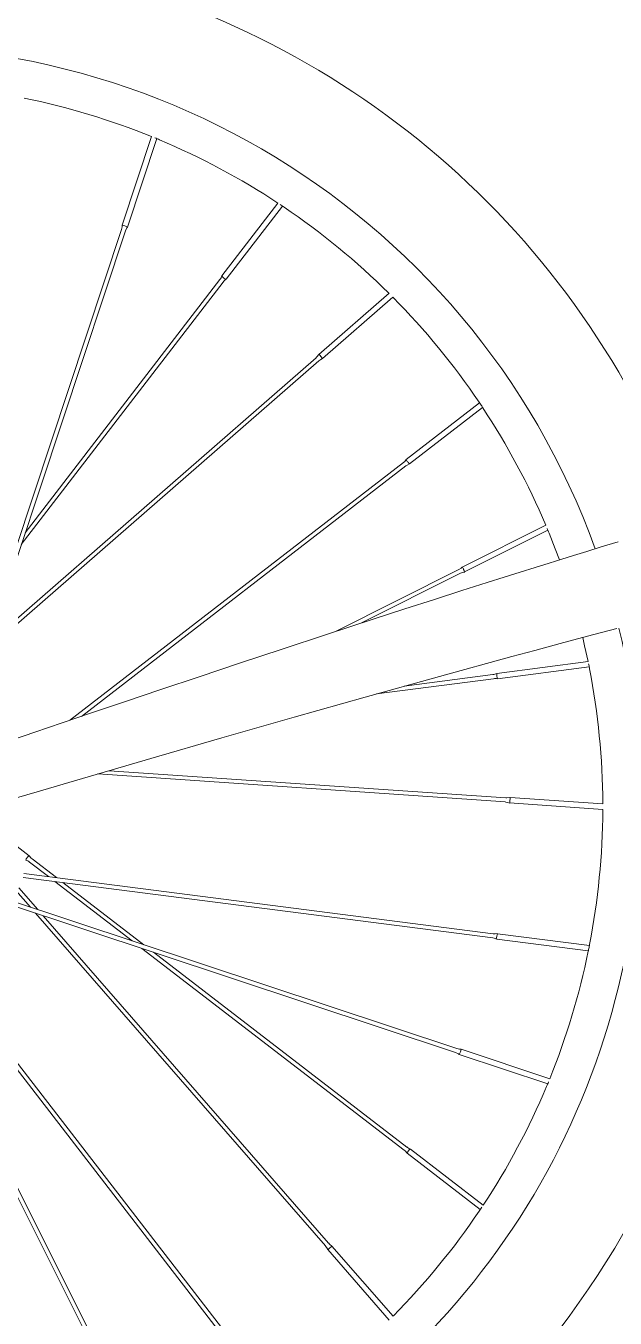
# Model space of a CAD drawing. Header units: inches. Extents: x -32 to 121, y -2 to 108.
# Drawn here: x -17.05 to -8.34, y 71.93 to 91.04 of the extents above; entities that cross this region are included whole.
import ezdxf

# ---------------------------------------------------------------- set-up
doc = ezdxf.new("R2010")
doc.units = ezdxf.units.IN
doc.layers.add('ZANO_R', color=7, linetype='Continuous', lineweight=0)

msp = doc.modelspace()

# ---------------------------------------------------------------- linework, layer by layer
at = {"layer": 'ZANO_R', "color": 253}
for p, q in [((-15.19037, 89.40094), (-15.62545, 88.08941)), ((-15.54954, 88.06423), (-15.11572, 89.37195)), ((-13.32268, 88.4181), (-14.15121, 87.34092)), ((-14.08781, 87.29215), (-13.25511, 88.37477)), ((-15.63556, 88.02716), (-17.82917, 81.41465)), ((-17.77224, 81.39576), (-15.57863, 88.00827)), ((-17.11741, 83.36972), (-14.13336, 87.24933)), ((-14.18091, 87.2859), (-17.06002, 83.54272)), ((-11.67995, 87.08385), (-12.71709, 86.18007)), ((-12.66454, 86.11977), (-11.62313, 87.02728)), ((-17.63864, 81.79848), (-12.7181, 86.08636)), ((-12.75751, 86.13158), (-17.60152, 81.91039)), ((-10.34013, 85.46285), (-11.42404, 84.62622)), ((-11.37517, 84.56291), (-10.29561, 85.39619)), ((-11.4669, 84.58051), (-16.40387, 80.76983)), ((-16.22865, 80.82931), (-11.43025, 84.53303)), ((-9.36195, 83.6551), (-10.59699, 83.03536)), ((-10.56112, 82.96388), (-9.32966, 83.58182)), ((-10.64816, 82.9985), (-12.46942, 82.08459)), ((-12.08634, 82.20971), (-10.62126, 82.94489)), ((-8.73626, 81.63948), (-10.08381, 81.46365)), ((-10.14371, 81.44575), (-11.45441, 81.27473)), ((-10.07346, 81.38435), (-8.71914, 81.56106)), ((-11.86332, 81.16089), (-10.13595, 81.38627)), ((-15.9854, 79.97733), (-9.95756, 79.56319)), ((-9.95344, 79.62303), (-15.81908, 80.02603)), ((-9.89606, 79.54894), (-8.51814, 79.45427)), ((-8.51814, 79.53444), (-9.89057, 79.62873)), ((-17.00195, 78.76853), (-17.17679, 78.90301)), ((-16.9957, 78.67543), (-16.71655, 78.46072)), ((-16.59838, 78.44551), (-16.95913, 78.72298)), ((-17.08802, 78.44807), (-10.14527, 77.55417)), ((-10.13761, 77.61366), (-17.08037, 78.50756)), ((-16.62211, 78.38808), (-15.47924, 77.50904)), ((-15.30625, 77.45164), (-16.50395, 78.37287)), ((-17.19815, 78.25439), (-16.98347, 78.00804)), ((-16.87156, 77.97092), (-17.15293, 78.2938)), ((-17.30873, 78.05274), (-10.69621, 75.85914)), ((-10.67733, 75.91607), (-17.28984, 78.10968)), ((-16.90601, 77.91915), (-12.61813, 72.99861)), ((-12.57291, 73.03801), (-16.7941, 77.88202)), ((-8.71696, 77.44082), (-10.07499, 77.61567)), ((-15.33477, 77.39791), (-11.45516, 74.41387)), ((-10.0852, 77.53635), (-8.73262, 77.3622)), ((-18.44864, 77.2521), (-14.17146, 71.71075)), ((-14.12398, 71.7474), (-18.40116, 77.28875)), ((-11.41859, 74.46141), (-15.16177, 77.34052)), ((-18.88424, 77.12863), (-15.7596, 70.90176)), ((-15.70599, 70.92866), (-18.83063, 77.15553)), ((-9.30356, 75.47087), (-10.61508, 75.90595)), ((-10.64026, 75.83004), (-9.33255, 75.39623)), ((-11.41233, 74.36832), (-10.32972, 73.53561)), ((-10.28639, 73.60318), (-11.36357, 74.43171)), ((-11.62064, 71.96046), (-12.52442, 72.99759)), ((-12.58472, 72.94505), (-11.67721, 71.90363))]:
    msp.add_line(p, q, dxfattribs=at)
at = {"layer": 'ZANO_R', "color": 253, "flags": 128}
for points in [[(-15.62677, 88.0891), (-15.62651, 88.06933), (-15.63599, 88.02721)], [(-15.57838, 88.00814), (-15.5584, 88.05124), (-15.54869, 88.06345)], [(-11.68576, 87.08898), (-11.68438, 87.08777), (-11.67996, 87.08385)], [(-11.62313, 87.02728), (-11.61918, 87.0229), (-11.61568, 87.01893), (-11.61576, 87.01903)], [(-12.71723, 86.18003), (-12.74501, 86.14347), (-12.75844, 86.13275)], [(-12.71709, 86.18007), (-12.71444, 86.17834), (-12.70819, 86.17228), (-12.6993, 86.16282), (-12.68912, 86.1514), (-12.67919, 86.13975), (-12.67104, 86.12965), (-12.66589, 86.12263), (-12.66454, 86.11977), (-12.66459, 86.11974)], [(-12.71722, 86.08521), (-12.68944, 86.10716), (-12.66419, 86.11855)], [(-10.34835, 85.47469), (-10.34731, 85.47334), (-10.34285, 85.46745), (-10.33575, 85.45783), (-10.32695, 85.44544), (-10.31759, 85.43162), (-10.30874, 85.41794), (-10.30133, 85.40593), (-10.29604, 85.39704), (-10.29333, 85.39238), (-10.29337, 85.39246)], [(-11.42509, 84.62659), (-11.44576, 84.59942), (-11.46775, 84.58155)], [(-11.42938, 84.53196), (-11.41356, 84.54458), (-11.37529, 84.56229)], [(-9.31375, 83.53912), (-9.22183, 83.30656), (-9.16087, 83.14287)], [(-8.29224, 83.4098), (-8.54111, 83.3339), (-8.75452, 83.26837), (-8.95181, 83.20747), (-9.12488, 83.1538), (-9.31305, 83.09521), (-9.51747, 83.03131), (-9.73821, 82.96206), (-9.97526, 82.88739), (-10.22861, 82.80725), (-10.60358, 82.68804), (-11.00926, 82.55826), (-11.44557, 82.4178), (-11.91234, 82.26654), (-12.60253, 82.04111), (-13.26192, 81.82393), (-13.89056, 81.61537), (-14.48863, 81.41574), (-15.05625, 81.22528), (-15.59355, 81.04423), (-16.11146, 80.86908), (-16.91839, 80.59519), (-17.73836, 80.3159)], [(-10.59814, 83.03608), (-10.61193, 83.02191), (-10.64842, 82.99884)], [(-10.62118, 82.94461), (-10.57657, 82.96096), (-10.56106, 82.96273)], [(-19.08175, 79.06512), (-18.77993, 79.15435), (-18.52072, 79.23096), (-18.30413, 79.29497), (-18.13015, 79.34636), (-17.99879, 79.38514), (-17.89782, 79.41495), (-17.79372, 79.44568), (-17.68455, 79.47789), (-17.30855, 79.58874), (-16.88258, 79.71414), (-16.33328, 79.87547), (-15.77251, 80.03966), (-15.20073, 80.20643), (-14.15218, 80.51021), (-13.08285, 80.81669), (-12.03321, 81.11359), (-10.93536, 81.41924), (-9.86268, 81.71268), (-9.52169, 81.80485), (-9.14969, 81.90478), (-8.74534, 82.0126), (-8.30878, 82.12778)], [(-8.81517, 81.99379), (-8.78659, 81.87188), (-8.73626, 81.63948)], [(-8.72776, 81.60338), (-8.725, 81.59122), (-8.72164, 81.57484), (-8.71874, 81.55889), (-8.71653, 81.54514), (-8.71509, 81.53515), (-8.71441, 81.53011), (-8.71444, 81.53032)], [(-9.95775, 79.56175), (-9.92258, 79.55763), (-9.89667, 79.54782)], [(-9.8907, 79.62881), (-9.93619, 79.62259), (-9.95327, 79.62452)], [(-9.89057, 79.62873), (-9.88992, 79.62564), (-9.88979, 79.61694), (-9.89019, 79.60396), (-9.89107, 79.58868), (-9.89229, 79.57343), (-9.89366, 79.56052), (-9.89499, 79.55192), (-9.89606, 79.54894), (-9.89611, 79.54896)], [(-8.51859, 79.54178), (-8.5186, 79.54192), (-8.51827, 79.53666), (-8.51815, 79.53444)], [(-17.03113, 78.74052), (-17.02143, 78.75237), (-17.01248, 78.76185), (-17.00564, 78.76753), (-17.00195, 78.76853), (-17.00174, 78.7683)], [(-10.07546, 77.61668), (-10.1093, 77.61208), (-10.13749, 77.61499)], [(-10.14542, 77.55279), (-10.12531, 77.55054), (-10.08572, 77.536)], [(-8.71442, 77.45483), (-8.71437, 77.45518), (-8.71492, 77.45107), (-8.71623, 77.44186), (-8.71832, 77.42862), (-8.72112, 77.41287), (-8.72442, 77.39644), (-8.72784, 77.38117), (-8.73087, 77.36872), (-8.73301, 77.36046), (-8.73385, 77.35732), (-8.73381, 77.35749)], [(-10.69635, 75.85889), (-10.65325, 75.83891), (-10.64103, 75.82919)], [(-10.61539, 75.90728), (-10.63516, 75.90701), (-10.67728, 75.91649)], [(-9.3216, 75.42375), (-9.32202, 75.42258), (-9.32774, 75.40785), (-9.33415, 75.39235), (-9.34053, 75.37783), (-9.34607, 75.36586), (-9.35, 75.35769), (-9.3517, 75.35423), (-9.35156, 75.35453)], [(-12.61928, 72.99773), (-12.59733, 72.96994), (-12.58594, 72.94469)], [(-12.52442, 72.99759), (-12.52615, 72.99494), (-12.53221, 72.98869), (-12.54167, 72.9798), (-12.55309, 72.96962), (-12.56474, 72.9597), (-12.57484, 72.95154), (-12.58186, 72.9464), (-12.58472, 72.94505), (-12.58474, 72.94509)], [(-12.52446, 72.99773), (-12.56102, 73.02551), (-12.57173, 73.03894)], [(-11.61559, 71.96617), (-11.61652, 71.9651), (-11.62064, 71.96046)]]:
    msp.add_lwpolyline(points, dxfattribs=at)
at = {"layer": 'ZANO_R', "color": 253}
for centre, radius, start, end in [((-19.21199, 79.4925), 12.67732, 94.087833, 13.665694), ((-19.21199, 79.4925), 12.67732, 19.4699, 77.401357), ((-19.21199, 79.4925), 11.24664, 19.821861, 180), ((-19.21199, 79.4925), 10.69347, 67.908804, 78.483156), ((-15.40277, 88.68786), 0.74188, 63.715887, 69.513671), ((-19.21199, 79.4925), 10.69347, 56.582267, 67.235926), ((-13.67987, 87.77111), 0.73812, 52.455024, 58.211436), ((-19.21199, 79.4925), 10.69347, 45.26603, 55.985936), ((-15.63367, 87.97452), 0.11511, 65.854941, 85.90993), ((-15.60164, 87.99133), 0.08952, 54.440446, 80.313891), ((-14.2621, 87.36733), 0.11367, 314.870208, 346.41855), ((-14.06665, 87.38525), 0.09547, 207.671509, 257.195405), ((-14.03145, 87.18891), 0.11736, 118.925925, 149.36167), ((-19.21199, 79.4925), 10.69347, 34.016057, 44.735759), ((-19.21199, 79.4925), 10.69347, 22.908804, 33.485954), ((-11.34836, 84.64651), 0.07835, 195.009493, 224.857029), ((-11.33636, 84.63099), 0.07837, 210.471998, 240.312299), ((-10.00991, 83.30361), 0.73496, 18.688967, 24.541486), ((-10.68392, 82.96), 0.11498, 20.844113, 40.922389), ((-10.64944, 82.9492), 0.08944, 9.431411, 35.325393), ((-19.21199, 79.4925), 11.24664, 180, 13.589659), ((-10.14354, 81.56076), 0.1137, 269.8713, 301.412439), ((-9.97556, 81.43745), 0.11137, 166.391264, 208.476225), ((-19.21199, 79.4925), 10.69347, 0.263997, 10.985796), ((-10.1066, 81.27151), 0.11733, 73.923042, 104.366519), ((-19.21199, 79.4925), 10.69347, 349.015178, 359.73369), ((-9.02745, 79.47802), 0.51005, 356.042985, 357.329856), ((-16.99399, 78.69732), 0.05697, 130.686057, 172.264912), ((-16.89859, 78.825), 0.11751, 208.827044, 239.350781), ((-17.07708, 78.59434), 0.11357, 44.865343, 76.308033), ((-10.00962, 77.55705), 0.07836, 165.470677, 195.313705), ((-10.00715, 77.57652), 0.07833, 150.006893, 179.86046), ((-19.21199, 79.4925), 10.69347, 337.908804, 348.483266), ((-10.71311, 75.88212), 0.08945, 324.43199, 350.322604), ((-10.72974, 75.91411), 0.11489, 335.83568, 355.930816), ((-19.21199, 79.4925), 10.69347, 326.582267, 337.234642), ((-11.51553, 74.312), 0.11729, 28.917656, 59.371505), ((-11.33715, 74.54261), 0.11368, 224.871326, 256.415299), ((-11.30556, 74.33664), 0.11138, 121.392417, 163.475523), ((-10.92597, 73.95525), 0.72913, 322.419395, 328.246779), ((-19.21199, 79.4925), 10.69347, 315.265484, 325.985754)]:
    msp.add_arc(centre, radius, start, end, dxfattribs=at)

doc.saveas('drawing.dxf')
